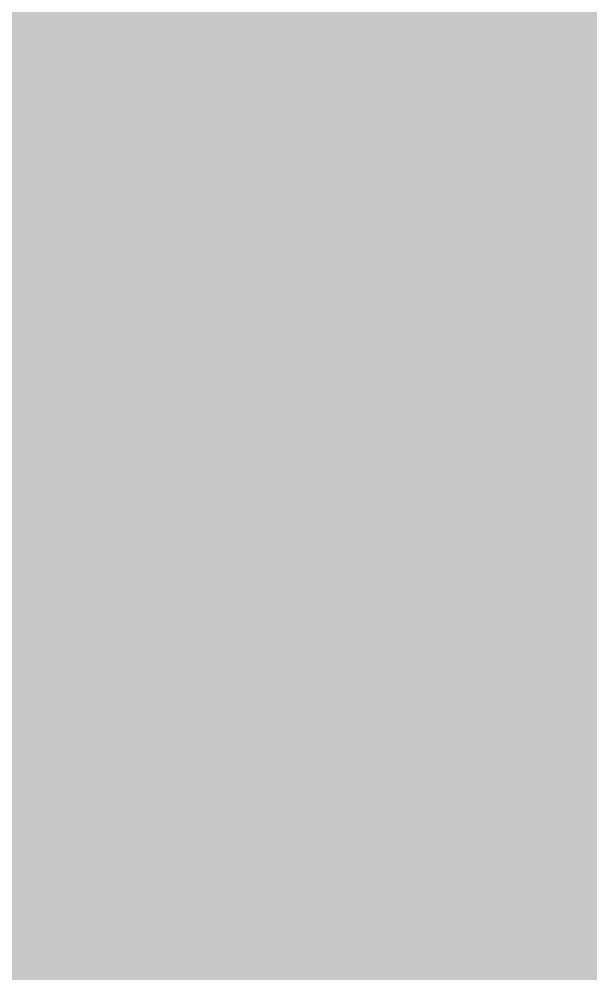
# Model space of a CAD drawing. Extents: x -23 to 289, y -67 to 135.
# Drawn here: x 131.08 to 131.831, y 95.872 to 97.126 of the extents above; entities that cross this region are included whole.
import ezdxf
from ezdxf.enums import TextEntityAlignment as Align

# ---------------------------------------------------------------- set-up
doc = ezdxf.new("R2010")
doc.units = 0
doc.header["$MEASUREMENT"] = 0
for name, color, linetype in [('ASSEMBLY_PART_NUMBERS_BTM', 191, 'CONTINUOUS'), ('DRILL_DRAWING', 21, 'CONTINUOUS'), ('GENERATED_SILKSCREEN_BTM', 255, 'CONTINUOUS'), ('PLANE_SHAPES_LAYER_TOP', 150, 'CONTINUOUS'), ('SILKSCREEN_REF_DES_BTM', 211, 'CONTINUOUS'), ('TRACES_LAYER_BOTTOM', 230, 'CONTINUOUS'), ('TRACES_LAYER_TOP', 150, 'CONTINUOUS')]:
    doc.layers.add(name, color=color, linetype=linetype)
doc.styles.add('VERIBEST_GERBER_0', font='txt')

msp = doc.modelspace()

# ---------------------------------------------------------------- linework, layer by layer
at = {"layer": 'GENERATED_SILKSCREEN_BTM', "const_width": 0.15}
for points in [[(131.312, 96.7732), (131.316, 96.7748), (131.3192, 96.7756), (131.3224, 96.7764), (131.7272, 96.7764), (131.7328, 96.7748), (131.7376, 96.7708), (131.7416, 96.766), (131.7432, 96.7604), (131.7432, 95.9924), (131.7416, 95.986), (131.7376, 95.982), (131.7328, 95.9772), (131.7272, 95.9764), (131.3224, 95.9764), (131.3192, 95.9764), (131.3176, 95.9772), (131.316, 95.978), (131.312, 95.9796), (131.1768, 96.0892), (131.1744, 96.0924), (131.1736, 96.094), (131.172, 96.098), (131.1712, 96.102), (131.1712, 96.6508), (131.172, 96.6548), (131.1736, 96.6572), (131.1736, 96.6596), (131.1752, 96.6604), (131.176, 96.6612), (131.1768, 96.6628), (131.312, 96.7732)], [(131.7096, 96.7436), (131.328, 96.7436), (131.2032, 96.6428), (131.2032, 96.11), (131.328, 96.0092), (131.7096, 96.0092), (131.7096, 96.7436)]]:
    msp.add_lwpolyline(points, dxfattribs=at)
at = {"layer": 'PLANE_SHAPES_LAYER_TOP'}
msp.add_solid([(130.5, 77.5), (153.5, 77.5), (130.5, 111.5), (153.5, 111.5)], dxfattribs=at)
at = {"layer": 'TRACES_LAYER_BOTTOM', "const_width": 0.5}
msp.add_lwpolyline([(106.98383, 99.5523), (112.53767, 99.5523), (112.53767, 99.5523), (114.76121, 99.5523), (116.56636, 97.74715), (124.72158, 97.74715), (126.26611, 96.20262), (127.26611, 96.20262), (128.16909, 97.1056), (136.59327, 97.1056), (138.5, 99.01233), (138.5, 100.3)], dxfattribs=at)
at = {"layer": 'TRACES_LAYER_TOP', "const_width": 0.25}
for points in [[(172.6, 103.1), (170.18457, 103.1), (169.75957, 103.525), (159.41443, 103.525), (155.41443, 107.525), (151.70974, 107.525), (150.95974, 106.775), (146.911, 106.775), (146.461, 107.225), (137.00974, 107.225), (132.25713, 102.47238), (132.25713, 97.77324), (125.9, 91.41612), (125.9, 87.9)], [(177.6, 101.1), (177.6, 103.04354), (176.61854, 104.025), (174.43306, 104.025), (172.88306, 102.475), (170.24388, 102.475), (169.59388, 103.125), (159.24875, 103.125), (155.24875, 107.125), (151.87543, 107.125), (151.12543, 106.375), (146.74531, 106.375), (146.29531, 106.825), (137.17543, 106.825), (132.65713, 102.3067), (132.65713, 97.60756), (129.375, 94.32543), (129.375, 87.77543), (133.1, 84.05043), (133.1, 83.1)], [(183.1, 100.5), (178.44957, 100.5), (177.02457, 99.075), (171.54112, 99.075), (170.25, 100.36612), (170.25, 101.43388), (168.95888, 102.725), (159.08306, 102.725), (155.08306, 106.725), (152.04112, 106.725), (151.29112, 105.975), (146.57963, 105.975), (146.12963, 106.425), (137.34112, 106.425), (133.05713, 102.14101), (133.05713, 97.44101), (129.775, 94.15888), (129.775, 87.94112), (130.94112, 86.775), (130.95, 86.775), (134, 83.725), (134, 83.1)]]:
    msp.add_lwpolyline(points, dxfattribs=at)

# ---------------------------------------------------------------- texts
at = {"layer": 'ASSEMBLY_PART_NUMBERS_BTM', "style": 'VERIBEST_GERBER_0', "text_generation_flag": 2}
for s, p in [('SN74LVC1G08DBVR', (130.04, 103.5)), ('GRM216R71H103KA01D', (130.71, 102))]:
    msp.add_text(s, height=2.032, rotation=90, dxfattribs=at).set_placement(p, align=Align.TOP_LEFT)
for s, p in [('ERJ-3EKF71R5V', (150.75, 98.21)), ('ERJ-3GEY0R00V', (150.75, 96.71))]:
    msp.add_text(s, height=2.032, dxfattribs=at).set_placement(p, align=Align.TOP_LEFT)
at = {"layer": 'DRILL_DRAWING', "style": 'VERIBEST_GERBER_0'}
msp.add_text('A', height=2, dxfattribs=at).set_placement((131.9, 95.4), align=Align.MIDDLE_CENTER)
at = {"layer": 'SILKSCREEN_REF_DES_BTM', "style": 'VERIBEST_GERBER_0', "text_generation_flag": 2}
msp.add_text('D47', height=0.8, dxfattribs=at).set_placement((131.85, 96.79), align=Align.TOP_LEFT)

doc.saveas('drawing.dxf')
